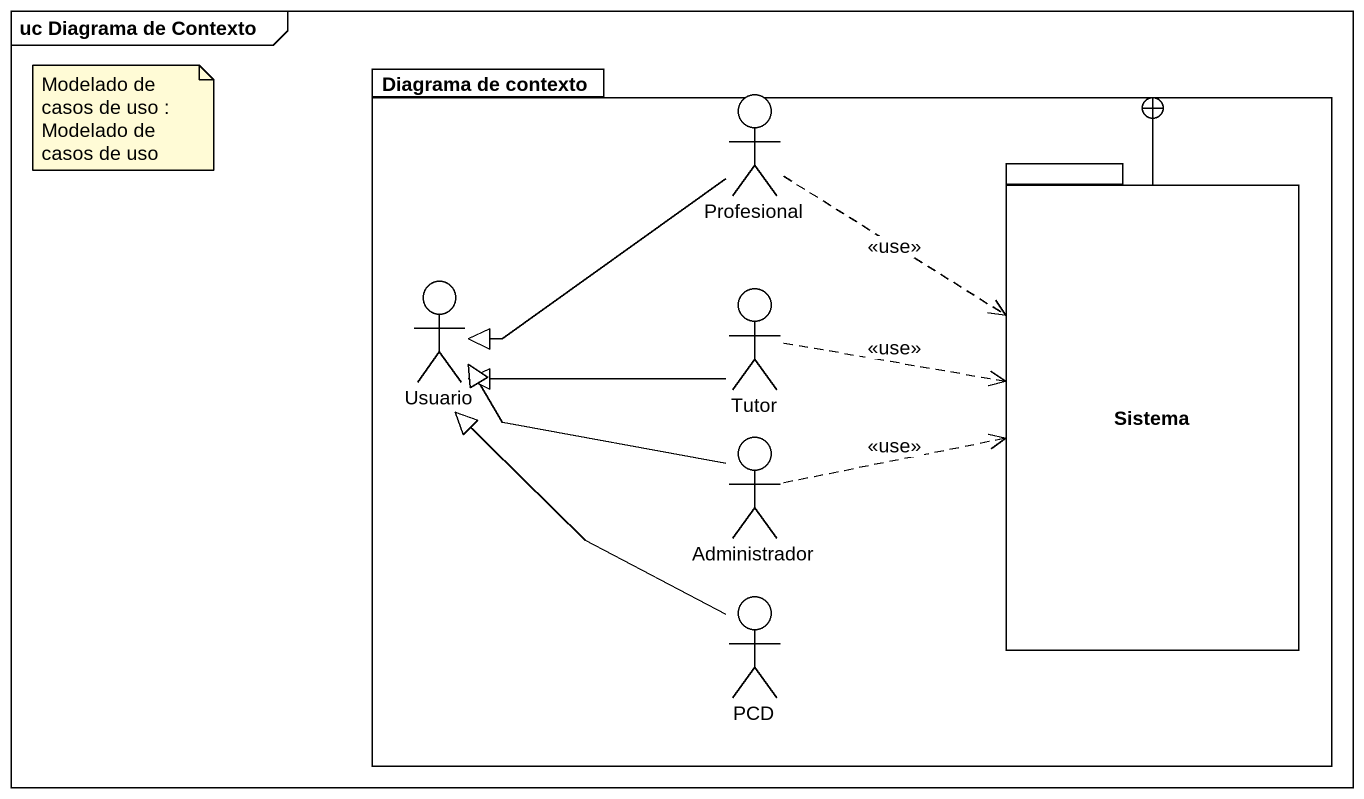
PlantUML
@startuml
mainframe uc Diagrama de Contexto
package "Diagrama de contexto" as Diagrama_de_contexto #FFFFFF {
  actor Profesional #FFFFFF
  package Sistema #FFFFFF {
  }
  actor Usuario #FFFFFF
  actor Tutor #FFFFFF
  actor Administrador #FFFFFF
  actor PCD #FFFFFF
}
Profesional .right.> Sistema : <<use>>
Profesional -left-|> Usuario
Sistema -left-+ Diagrama_de_contexto
Tutor .right.> Sistema : <<use>>
Tutor -left-|> Usuario
Administrador .right.> Sistema : <<use>>
Administrador -left-|> Usuario
PCD -up-|> Usuario
note as N1
  Modelado de casos de uso : Modelado de casos de uso
end note
@enduml
